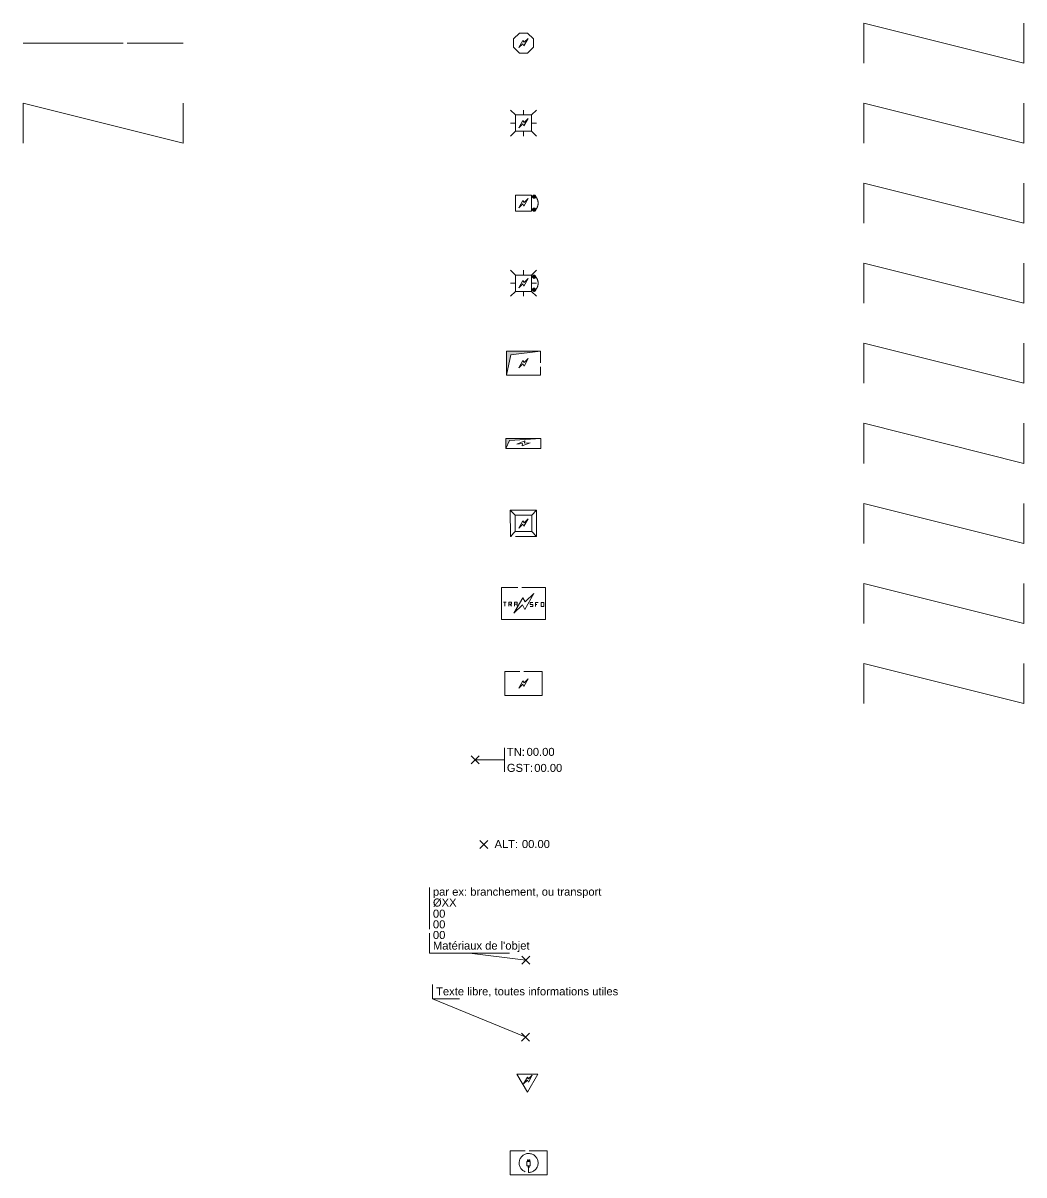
# Model space of a CAD drawing. Header units: metres. Extents: x 3068 to 3311, y 1718 to 1911.
# Drawn here: x 3067.55 to 3092.55, y 1821.28 to 1850.06 of the extents above; entities that cross this region are included whole.
import ezdxf
from ezdxf.enums import TextEntityAlignment as Align

# ---------------------------------------------------------------- set-up
doc = ezdxf.new("R2010")
doc.units = ezdxf.units.M
doc.header["$PDMODE"] = 3
doc.header["$PDSIZE"] = 0.1
doc.linetypes.add('FL_0381', pattern=[2.5, 2.5, 0])
doc.linetypes.add('Socle_Continu', pattern=[2.5, 2.5, 0])
for name, color, linetype, lineweight in [('ELECT_SCI', 1, 'Socle_Continu', 13), ('ELECT_SCS', 1, 'Socle_Continu', 13), ('ELECT_SCT', 1, 'Socle_Continu', 13)]:
    doc.layers.add(name, color=color, linetype=linetype, lineweight=lineweight)
doc.styles.add('Reseaux', font='arial.ttf')
doc.styles.get("Standard").update_dxf_attribs({"font": 'arial.ttf'})
doc.styles.add('Style_3', font='webdings.ttf')
doc.linetypes.add('FL_0382', pattern='A,3.5,-0.254,["~",Style_3,S=0.254,R=0,X=-0.15,Y=-0.127],-0.254', length=4.008)
doc.linetypes.add('FL_0421', pattern='A,3,-0.1,0.1,-0.1,0.1,-0.254,["»",Standard,S=0.254,R=0,X=-0.1,Y=-0.1],-0.254,0.1,-0.1,0.1,-0.1', length=4.308)
doc.linetypes.add('FL_0422', pattern='A,3,-0.1,0.1,-0.1,0.1,-0.254,["|»|",Standard,S=0.254,R=0,X=-0.2,Y=-0.1],-0.254,0.1,-0.1,0.1,-0.1', length=4.308)
doc.linetypes.add('FL_0423', pattern='A,3,-0.1,0.1,-0.1,0.1,-0.254,["»»",Standard,S=0.254,R=0,X=-0.2,Y=-0.1],-0.254,0.1,-0.1,0.1,-0.1', length=4.308)
doc.linetypes.add('FL_0424', pattern='A,3,-0.1,0.1,-0.1,0.1,-0.381,["|»»|",Standard,S=0.254,R=0,X=-0.3,Y=-0.1],-0.381,0.1,-0.1,0.1,-0.1', length=4.562)
doc.linetypes.add('FL_0425', pattern='A,3,-0.1,0.1,-0.254,["»",Standard,S=0.254,R=0,X=-0.15,Y=-0.1],-0.15,1,-0.254,["»»",Standard,S=0.254,R=0,X=-0.2,Y=-0.1],-0.254,0.1,-0.1', length=5.312)
doc.linetypes.add('FL_0426', pattern='A,3,-0.1,0.1,-0.381,["|»|",Standard,S=0.254,R=0,X=-0.3,Y=-0.1],-0.15,1,-0.381,["|»»|",Standard,S=0.254,R=0,X=-0.3,Y=-0.1],-0.381,0.1,-0.1', length=5.693)
doc.linetypes.add('FL_0427', pattern='A,2.5,-0.1,0.1,-0.1,0.1,-0.254,["»«",Standard,S=0.254,R=0,X=-0.2,Y=-0.1],-0.254,0.1,-0.1,0.1,-0.1', length=3.808)
doc.linetypes.add('FL_0428', pattern='A,2.5,-0.1,0.1,-0.1,0.1,-0.381,["|»«|",Standard,S=0.254,R=0,X=-0.3,Y=-0.1],-0.381,0.1,-0.1,0.1,-0.1', length=4.062)
doc.linetypes.add('FL_0429', pattern='A,4,-0.254,["| |",Standard,S=0.254,R=0,X=-0.127,Y=-0.1],-0.254', length=4.508)

# ---------------------------------------------------------------- blocks, each defined once
blk = doc.blocks.new('FP_0405')
at = {"layer": 'ELECT_SCS', "linetype": 'Socle_Continu'}
blk.add_hatch(color=256, dxfattribs=at).paths.add_polyline_path([(0, 0), (0, 0.6), (0.843, 0.6), (0.102, 0.511)])
at = {"layer": 'ELECT_SCS', "linetype": 'Socle_Continu', "flags": 128}
blk.add_lwpolyline([(0.843, 0.6), (0, 0.6), (0, 0), (0.843, 0)], close=True, dxfattribs=at)
at = {"layer": 'ELECT_SCS', "linetype": 'Socle_Continu'}
blk.add_lwpolyline([(0, 0), (0, 0.6), (0.843, 0.6), (0.102, 0.511)], close=True, dxfattribs=at)
at = {"layer": 'ELECT_SCS', "linetype": 'Socle_Continu', "flags": 128}
blk.add_lwpolyline([(0.303, 0.185), (0.407, 0.366), (0.436, 0.319), (0.537, 0.417), (0.434, 0.229), (0.405, 0.283), (0.303, 0.185)], dxfattribs=at)
at = {"layer": 'ELECT_SCS', "linetype": 'Socle_Continu', "flags": 9}
for tag, p in [('ID', (1.305, 0.841)), ('NATURE', (1.305, 0.519)), ('FAMILLE', (1.305, 0.198)), ('CALQUE', (1.305, -0.123)), ('PCRS', (1.305, -0.444))]:
    blk.add_attdef(tag, p, '', height=0.2, dxfattribs=at)
blk = doc.blocks.new('FP_0406')
at = {"layer": 'ELECT_SCS', "linetype": 'Socle_Continu'}
blk.add_hatch(color=256, dxfattribs=at).paths.add_polyline_path([(0, 0), (0, 0.25), (0.874, 0.25), (0.087, 0.2)])
at = {"layer": 'ELECT_SCS', "linetype": 'Socle_Continu', "flags": 128}
blk.add_lwpolyline([(0, 0.25), (0, 0), (0.874, 0), (0.874, 0.25)], close=True, dxfattribs=at)
at = {"layer": 'ELECT_SCS', "linetype": 'Socle_Continu'}
blk.add_lwpolyline([(0, 0), (0, 0.25), (0.874, 0.25), (0.087, 0.2)], close=True, dxfattribs=at)
at = {"layer": 'ELECT_SCS', "linetype": 'Socle_Continu', "flags": 128}
blk.add_lwpolyline([(0.602, 0.141), (0.407, 0.065), (0.414, 0.119), (0.274, 0.105), (0.472, 0.188), (0.46, 0.128), (0.602, 0.141)], dxfattribs=at)
at = {"layer": 'ELECT_SCS', "linetype": 'Socle_Continu', "flags": 9}
for tag, p in [('ID', (1.244, 0.678)), ('NATURE', (1.244, 0.357)), ('FAMILLE', (1.244, 0.035)), ('CALQUE', (1.244, -0.286)), ('PCRS', (1.244, -0.607))]:
    blk.add_attdef(tag, p, '', height=0.2, dxfattribs=at)
blk = doc.blocks.new('FP_0407')
at = {"layer": 'ELECT_SCS', "linetype": 'Socle_Continu'}
for p, q in [((0.122, 0.534), (-0.002, 0.657)), ((0.656, 0.659), (0.533, 0.535)), ((0, 0), (0.123, 0.124)), ((0.534, 0.124), (0.657, 0.002))]:
    blk.add_line(p, q, dxfattribs=at)
at = {"layer": 'ELECT_SCS', "linetype": 'Socle_Continu', "flags": 128}
for points in [[(0, 0), (-0.002, 0.657), (0.656, 0.659), (0.657, 0.002)], [(0.122, 0.534), (0.533, 0.535), (0.534, 0.124), (0.123, 0.124)]]:
    blk.add_lwpolyline(points, close=True, dxfattribs=at)
blk.add_lwpolyline([(0.209, 0.214), (0.314, 0.395), (0.343, 0.348), (0.443, 0.446), (0.34, 0.258), (0.312, 0.313), (0.209, 0.214)], dxfattribs=at)
at = {"layer": 'ELECT_SCS', "linetype": 'Socle_Continu', "flags": 9}
for tag, p in [('ID', (1.017, 0.879)), ('NATURE', (1.017, 0.558)), ('FAMILLE', (1.017, 0.236)), ('CALQUE', (1.017, -0.085)), ('PCRS', (1.017, -0.406))]:
    blk.add_attdef(tag, p, '', height=0.2, dxfattribs=at)
blk = doc.blocks.new('FP_0408')
at = {"layer": 'ELECT_SCS', "linetype": 'Socle_Continu', "flags": 128}
for points in [[(0, 0), (1.103, 0), (1.103, 0.8), (0, 0.8)], [(0.99, 0.428), (1.059, 0.428), (1.059, 0.328), (0.99, 0.328)]]:
    blk.add_lwpolyline(points, close=True, dxfattribs=at)
for points in [[(0.309, 0.154), (0.531, 0.538), (0.593, 0.439), (0.806, 0.646), (0.588, 0.247), (0.527, 0.362), (0.309, 0.154)], [(0.048, 0.432), (0.117, 0.432)], [(0.082, 0.332), (0.082, 0.432)], [(0.186, 0.332), (0.186, 0.432), (0.254, 0.432), (0.254, 0.382), (0.186, 0.382)], [(0.22, 0.382), (0.254, 0.332)], [(0.323, 0.332), (0.323, 0.432), (0.392, 0.432), (0.392, 0.332)], [(0.323, 0.382), (0.392, 0.382)], [(0.714, 0.328), (0.783, 0.328), (0.783, 0.378), (0.714, 0.378), (0.714, 0.428), (0.783, 0.428)], [(0.852, 0.328), (0.852, 0.428), (0.921, 0.428)], [(0.852, 0.378), (0.887, 0.378)]]:
    blk.add_lwpolyline(points, dxfattribs=at)
at = {"layer": 'ELECT_SCS', "linetype": 'Socle_Continu', "flags": 9}
for tag, p in [('ID', (1.397, 1.027)), ('NATURE', (1.397, 0.706)), ('FAMILLE', (1.397, 0.385)), ('CALQUE', (1.397, 0.063)), ('PCRS', (1.397, -0.258))]:
    blk.add_attdef(tag, p, '', height=0.2, dxfattribs=at)
blk = doc.blocks.new('FP_0409')
at = {"layer": 'ELECT_SCS', "linetype": 'Socle_Continu', "flags": 128}
blk.add_lwpolyline([(0.926, 0.6), (0.926, 0), (0, 0), (0, 0.6)], close=True, dxfattribs=at)
blk.add_lwpolyline([(0.344, 0.185), (0.449, 0.366), (0.478, 0.319), (0.578, 0.417), (0.475, 0.229), (0.447, 0.283), (0.344, 0.185)], dxfattribs=at)
at = {"layer": 'ELECT_SCS', "linetype": 'Socle_Continu', "flags": 9}
for tag, p in [('ID', (1.305, 0.873)), ('NATURE', (1.305, 0.552)), ('FAMILLE', (1.305, 0.231)), ('CALQUE', (1.305, -0.091)), ('PCRS', (1.305, -0.412))]:
    blk.add_attdef(tag, p, '', height=0.2, dxfattribs=at)
blk = doc.blocks.new('*U315')
at = {"layer": 'ELECT_SCI', "linetype": 'Socle_Continu'}
blk.add_line((0.733, 0), (0, 0), dxfattribs=at)
at = {"layer": 'ELECT_SCI', "linetype": 'Socle_Continu', "flags": 128}
blk.add_lwpolyline([(0.733, -0.3), (0.733, 0.3)], dxfattribs=at)
at = {"layer": 'ELECT_SCI', "linetype": 'Socle_Continu'}
blk.add_point((0, 0), dxfattribs=at)
at = {"layer": 'ELECT_SCI', "linetype": 'Socle_Continu', "char_height": 0.2, "attachment_point": 4}
for s, insert in [('TN:', (0.793, 0.2)), ('GST:', (0.793, -0.201))]:
    blk.add_mtext_dynamic_manual_height_columns(s, width=0.46273, gutter_width=1, heights=[0], dxfattribs=dict(at, insert=insert))
at = {"layer": 'ELECT_SCI', "linetype": 'Socle_Continu'}
for tag, p in [('TN', (1.286, 0.2)), ('GST', (1.477, -0.201))]:
    blk.add_attdef(tag, text='', height=0.2, dxfattribs=at).set_placement(p, align=Align.MIDDLE_LEFT)
at = {"layer": 'ELECT_SCI', "linetype": 'Socle_Continu', "style": 'Reseaux', "flags": 9}
for tag, p in [('ID', (2.428, 0.07)), ('NATURE', (2.428, -0.251))]:
    blk.add_attdef(tag, p, '', height=0.2, dxfattribs=at)
at = {"layer": 'ELECT_SCI', "linetype": 'Socle_Continu', "flags": 9}
for tag, p in [('FAMILLE', (2.428, -0.573)), ('CALQUE', (2.428, -0.894))]:
    blk.add_attdef(tag, p, '', height=0.2, dxfattribs=at)
blk = doc.blocks.new('FP_0411')
at = {"layer": 'ELECT_SCI', "linetype": 'Socle_Continu'}
blk.add_point((0, 0), dxfattribs=at)
at = {"layer": 'ELECT_SCI', "linetype": 'Socle_Continu', "insert": (0.268, 0.01), "char_height": 0.2, "attachment_point": 4}
blk.add_mtext_dynamic_manual_height_columns('ALT:', width=0.46273, gutter_width=1, heights=[0], dxfattribs=at)
at = {"layer": 'ELECT_SCI', "linetype": 'Socle_Continu', "style": 'Reseaux', "flags": 9}
for tag, p in [('ID', (2.011, 0.119)), ('NATURE', (2.011, -0.202))]:
    blk.add_attdef(tag, p, '', height=0.2, dxfattribs=at)
at = {"layer": 'ELECT_SCI', "linetype": 'Socle_Continu'}
blk.add_attdef('ALT', text='', height=0.2, dxfattribs=at).set_placement((0.952, 0.01), align=Align.MIDDLE_LEFT)
at = {"layer": 'ELECT_SCI', "linetype": 'Socle_Continu', "flags": 9}
for tag, p in [('FAMILLE', (2.011, -0.524)), ('CALQUE', (2.011, -0.845)), ('TYPE', (2.016, -1.143))]:
    blk.add_attdef(tag, p, '', height=0.2, dxfattribs=at)
blk = doc.blocks.new('*U258')
at = {"layer": 'ELECT_SCI', "linetype": 'Socle_Continu'}
blk.add_line((-1.405, 0.178), (0, 0), dxfattribs=at)
at = {"layer": 'ELECT_SCI', "linetype": 'Socle_Continu', "flags": 128}
blk.add_lwpolyline([(-0.405, 0.178), (-2.405, 0.178), (-2.405, 1.817)], dxfattribs=at)
at = {"layer": 'ELECT_SCI', "linetype": 'Socle_Continu'}
blk.add_point((0, 0), dxfattribs=at)
for tag, p in [('TYPE', (-2.317, 1.612)), ('DIAM', (-2.317, 1.341)), ('NBR', (-2.317, 1.063)), ('LARG', (-2.317, 0.797)), ('HAUT', (-2.317, 0.531)), ('MATER', (-2.317, 0.266))]:
    blk.add_attdef(tag, p, '', height=0.2, dxfattribs=at)
at = {"layer": 'ELECT_SCI', "linetype": 'Socle_Continu', "flags": 9}
for tag, p in [('ID', (2.47, 1.418)), ('NATURE', (2.47, 1.097)), ('FAMILLE', (2.47, 0.776)), ('CALQUE', (2.47, 0.454))]:
    blk.add_attdef(tag, p, '', height=0.2, dxfattribs=at)
blk = doc.blocks.new('*U260')
at = {"layer": 'ELECT_SCI', "linetype": 'Socle_Continu'}
blk.add_line((-2.323, 0.953), (0, 0), dxfattribs=at)
at = {"layer": 'ELECT_SCI', "linetype": 'Socle_Continu', "flags": 128}
blk.add_lwpolyline([(-1.65, 0.953), (-2.323, 0.953), (-2.323, 1.31)], dxfattribs=at)
at = {"layer": 'ELECT_SCI', "linetype": 'Socle_Continu'}
blk.add_point((0, 0), dxfattribs=at)
blk.add_attdef('TXT', (-2.234, 1.041), '', height=0.2, dxfattribs=at)
at = {"layer": 'ELECT_SCI', "linetype": 'Socle_Continu', "flags": 9}
for tag, p in [('ID', (1.967, 0.144)), ('NATURE', (1.967, -0.177)), ('FAMILLE', (1.967, -0.499)), ('CALQUE', (1.967, -0.82)), ('PCRS', (1.967, -1.141))]:
    blk.add_attdef(tag, p, '', height=0.2, dxfattribs=at)
blk = doc.blocks.new('FP_0401')
at = {"layer": 'ELECT_SCS', "linetype": 'Socle_Continu', "flags": 128}
blk.add_lwpolyline([(-0.25, -0.102), (-0.25, 0.102), (-0.102, 0.25), (0.102, 0.25), (0.25, 0.102), (0.25, -0.102), (0.102, -0.25), (-0.102, -0.25)], close=True, dxfattribs=at)
blk.add_lwpolyline([(-0.119, -0.115), (-0.014, 0.066), (0.015, 0.019), (0.115, 0.117), (0.012, -0.071), (-0.016, -0.017), (-0.119, -0.115)], dxfattribs=at)
at = {"layer": 'ELECT_SCS', "linetype": 'Socle_Continu', "flags": 9}
for tag, p in [('ID', (0.777, 0.549)), ('NATURE', (0.777, 0.228)), ('FAMILLE', (0.777, -0.094)), ('CALQUE', (0.777, -0.415)), ('PCRS', (0.777, -0.736))]:
    blk.add_attdef(tag, p, '', height=0.2, dxfattribs=at)
blk = doc.blocks.new('FP_0402')
at = {"layer": 'ELECT_SCS', "color": 193, "linetype": 'Socle_Continu', "true_color": 0x9966cc}
for p, q in [((-0.325, 0.325), (-0.203, 0.203)), ((0, 0.203), (0, 0.325)), ((0.203, 0.203), (0.325, 0.325)), ((-0.203, 0), (-0.325, 0)), ((-0.203, -0.203), (-0.325, -0.325)), ((0, -0.203), (0, -0.325)), ((0.203, 0), (0.325, 0)), ((0.325, -0.325), (0.203, -0.203))]:
    blk.add_line(p, q, dxfattribs=at)
at = {"layer": 'ELECT_SCS', "color": 193, "linetype": 'Socle_Continu', "true_color": 0x9966cc, "flags": 128}
blk.add_lwpolyline([(0.203, 0.203), (-0.203, 0.203), (-0.203, -0.203), (0.203, -0.203)], close=True, dxfattribs=at)
at = {"layer": 'ELECT_SCS', "linetype": 'Socle_Continu', "flags": 128}
blk.add_lwpolyline([(-0.119, -0.115), (-0.014, 0.066), (0.015, 0.019), (0.115, 0.117), (0.012, -0.071), (-0.016, -0.017), (-0.119, -0.115)], dxfattribs=at)
at = {"layer": 'ELECT_SCS', "linetype": 'Socle_Continu', "flags": 9}
for tag, p in [('ID', (0.819, 0.562)), ('NATURE', (0.819, 0.241)), ('FAMILLE', (0.819, -0.081)), ('CALQUE', (0.819, -0.402)), ('PCRS', (0.819, -0.723))]:
    blk.add_attdef(tag, p, '', height=0.2, dxfattribs=at)
blk = doc.blocks.new('FP_0403')
at = {"layer": 'ELECT_SCS', "linetype": 'Socle_Continu', "true_color": 0x7fff7f}
h = blk.add_hatch(color=91, dxfattribs=at)
edge = h.paths.add_edge_path()
edge.add_ellipse((0.264, 0.162), major_axis=(-0.0287, 0.0287), ratio=1, start_angle=-135, end_angle=45, ccw=False)
edge.add_ellipse((0.264, 0.162), major_axis=(-0.0287, 0.0287), ratio=1, start_angle=45, end_angle=225, ccw=False)
h = blk.add_hatch(color=91, dxfattribs=at)
edge = h.paths.add_edge_path()
edge.add_ellipse((0.264, -0.163), major_axis=(-0.0287, 0.0287), ratio=1, start_angle=-135, end_angle=45, ccw=False)
edge.add_ellipse((0.264, -0.163), major_axis=(-0.0287, 0.0287), ratio=1, start_angle=45, end_angle=225, ccw=False)
at = {"layer": 'ELECT_SCS', "color": 91, "linetype": 'Socle_Continu', "true_color": 0x7fff7f, "flags": 128}
blk.add_lwpolyline([(-0.203, -0.203), (0.203, -0.203), (0.203, 0.203), (-0.203, 0.203)], close=True, dxfattribs=at)
at = {"layer": 'ELECT_SCS', "linetype": 'Socle_Continu', "flags": 128}
blk.add_lwpolyline([(-0.119, -0.115), (-0.014, 0.066), (0.015, 0.019), (0.115, 0.117), (0.012, -0.071), (-0.016, -0.017), (-0.119, -0.115)], dxfattribs=at)
at = {"layer": 'ELECT_SCS', "color": 91, "linetype": 'Socle_Continu', "true_color": 0x7fff7f}
for points in [[(0.305, 0.162, 0.098491), (0.302, 0.178, 0.098491), (0.293, 0.191, 0.098491), (0.28, 0.2, 0.098491), (0.264, 0.203, 0.098491), (0.249, 0.2, 0.098491), (0.235, 0.191, 0.098491), (0.227, 0.178, 0.098491), (0.223, 0.162, 0.098491)], [(0.223, 0.162, 0.098491), (0.227, 0.147, 0.098491), (0.235, 0.134, 0.098491), (0.249, 0.125, 0.098491), (0.264, 0.122, 0.098491), (0.28, 0.125, 0.098491), (0.293, 0.134, 0.098491), (0.302, 0.147, 0.098491), (0.305, 0.162, 0.098491)], [(0.305, -0.163, 0.081301), (0.347, -0.095, 0.098491), (0.366, 0, 0.098491), (0.347, 0.095, 0.081301), (0.305, 0.162, 0.098491)], [(0.305, -0.163, 0.098491), (0.302, -0.147, 0.098491), (0.293, -0.134, 0.098491), (0.28, -0.125, 0.098491), (0.264, -0.122, 0.098491), (0.249, -0.125, 0.098491), (0.235, -0.134, 0.098491), (0.227, -0.147, 0.098491), (0.223, -0.163, 0.098491)], [(0.223, -0.163, 0.098491), (0.227, -0.178, 0.098491), (0.235, -0.191, 0.098491), (0.249, -0.2, 0.098491), (0.264, -0.203, 0.098491), (0.28, -0.2, 0.098491), (0.293, -0.191, 0.098491), (0.302, -0.178, 0.098491), (0.305, -0.163, 0.098491)]]:
    blk.add_lwpolyline(points, format="xyb", dxfattribs=at)
at = {"layer": 'ELECT_SCS', "linetype": 'Socle_Continu', "flags": 9}
for tag, p in [('ID', (0.851, 0.489)), ('NATURE', (0.851, 0.168)), ('FAMILLE', (0.851, -0.154)), ('CALQUE', (0.851, -0.475)), ('PCRS', (0.851, -0.796))]:
    blk.add_attdef(tag, p, '', height=0.2, dxfattribs=at)
blk = doc.blocks.new('FP_0404')
at = {"layer": 'ELECT_SCS', "linetype": 'Socle_Continu', "true_color": 0x7fff7f}
h = blk.add_hatch(color=91, dxfattribs=at)
edge = h.paths.add_edge_path()
edge.add_ellipse((0.264, 0.162), major_axis=(-0.0287, 0.0287), ratio=1, start_angle=-135, end_angle=45, ccw=False)
edge.add_ellipse((0.264, 0.162), major_axis=(-0.0287, 0.0287), ratio=1, start_angle=45, end_angle=225, ccw=False)
h = blk.add_hatch(color=91, dxfattribs=at)
edge = h.paths.add_edge_path()
edge.add_ellipse((0.264, -0.163), major_axis=(-0.0287, 0.0287), ratio=1, start_angle=-135, end_angle=45, ccw=False)
edge.add_ellipse((0.264, -0.163), major_axis=(-0.0287, 0.0287), ratio=1, start_angle=45, end_angle=225, ccw=False)
at = {"layer": 'ELECT_SCS', "color": 193, "linetype": 'Socle_Continu', "true_color": 0x9966cc}
for p, q in [((-0.325, 0.325), (-0.203, 0.203)), ((0, 0.203), (0, 0.325)), ((0.203, 0.203), (0.325, 0.325)), ((-0.203, 0), (-0.325, 0)), ((-0.203, -0.203), (-0.325, -0.325)), ((0, -0.203), (0, -0.325)), ((0.203, 0), (0.325, 0)), ((0.325, -0.325), (0.203, -0.203))]:
    blk.add_line(p, q, dxfattribs=at)
at = {"layer": 'ELECT_SCS', "color": 91, "linetype": 'Socle_Continu', "true_color": 0x7fff7f, "flags": 128}
blk.add_lwpolyline([(-0.203, -0.203), (0.203, -0.203), (0.203, 0.203), (-0.203, 0.203)], close=True, dxfattribs=at)
at = {"layer": 'ELECT_SCS', "linetype": 'Socle_Continu', "flags": 128}
blk.add_lwpolyline([(-0.119, -0.115), (-0.014, 0.066), (0.015, 0.019), (0.115, 0.117), (0.012, -0.071), (-0.016, -0.017), (-0.119, -0.115)], dxfattribs=at)
at = {"layer": 'ELECT_SCS', "color": 91, "linetype": 'Socle_Continu', "true_color": 0x7fff7f}
for points in [[(0.305, 0.162, 0.098491), (0.302, 0.178, 0.098491), (0.293, 0.191, 0.098491), (0.28, 0.2, 0.098491), (0.264, 0.203, 0.098491), (0.249, 0.2, 0.098491), (0.235, 0.191, 0.098491), (0.227, 0.178, 0.098491), (0.223, 0.162, 0.098491)], [(0.223, 0.162, 0.098491), (0.227, 0.147, 0.098491), (0.235, 0.134, 0.098491), (0.249, 0.125, 0.098491), (0.264, 0.122, 0.098491), (0.28, 0.125, 0.098491), (0.293, 0.134, 0.098491), (0.302, 0.147, 0.098491), (0.305, 0.162, 0.098491)], [(0.305, -0.163, 0.081301), (0.347, -0.095, 0.098491), (0.366, 0, 0.098491), (0.347, 0.095, 0.081301), (0.305, 0.162, 0.098491)], [(0.305, -0.163, 0.098491), (0.302, -0.147, 0.098491), (0.293, -0.134, 0.098491), (0.28, -0.125, 0.098491), (0.264, -0.122, 0.098491), (0.249, -0.125, 0.098491), (0.235, -0.134, 0.098491), (0.227, -0.147, 0.098491), (0.223, -0.163, 0.098491)], [(0.223, -0.163, 0.098491), (0.227, -0.178, 0.098491), (0.235, -0.191, 0.098491), (0.249, -0.2, 0.098491), (0.264, -0.203, 0.098491), (0.28, -0.2, 0.098491), (0.293, -0.191, 0.098491), (0.302, -0.178, 0.098491), (0.305, -0.163, 0.098491)]]:
    blk.add_lwpolyline(points, format="xyb", dxfattribs=at)
at = {"layer": 'ELECT_SCS', "linetype": 'Socle_Continu', "flags": 9}
for tag, p in [('ID', (0.868, 0.47)), ('NATURE', (0.868, 0.148)), ('FAMILLE', (0.868, -0.173)), ('CALQUE', (0.868, -0.494)), ('PCRS', (0.868, -0.815))]:
    blk.add_attdef(tag, p, '', height=0.2, dxfattribs=at)
blk = doc.blocks.new('FP_0415')
at = {"layer": 'ELECT_SCS', "linetype": 'Socle_Continu', "flags": 128}
blk.add_lwpolyline([(0.926, 0.6), (0.926, 0), (0, 0), (0, 0.6)], close=True, dxfattribs=at)
for points in [[(0.463, 0.063, 10.332979), (0.374, 0.081)], [(0.45, 0.373, 1), (0.435, 0.373)], [(0.491, 0.373, 1), (0.476, 0.373)], [(0.42, 0.241, 0.417029), (0.435, 0.225)], [(0.491, 0.225, 0.417029), (0.506, 0.241)]]:
    blk.add_lwpolyline(points, format="xyb", dxfattribs=at)
at = {"layer": 'ELECT_SCS', "linetype": 'Socle_Continu'}
for points in [[(0.42, 0.241), (0.42, 0.333), (0.506, 0.333), (0.506, 0.24)], [(0.491, 0.225), (0.435, 0.225)]]:
    blk.add_lwpolyline(points, dxfattribs=at)
at = {"layer": 'ELECT_SCS', "linetype": 'Socle_Continu', "flags": 128}
for points in [[(0.435, 0.333), (0.435, 0.373)], [(0.45, 0.333), (0.45, 0.373)], [(0.476, 0.333), (0.476, 0.373)], [(0.491, 0.333), (0.491, 0.373)], [(0.463, 0.189), (0.463, 0.063)]]:
    blk.add_lwpolyline(points, dxfattribs=at)
at = {"layer": 'ELECT_SCS', "linetype": 'Socle_Continu'}
blk.add_lwpolyline([(0.449, 0.225), (0.478, 0.225), (0.478, 0.189), (0.449, 0.189)], close=True, dxfattribs=at)
at = {"layer": 'ELECT_SCS', "linetype": 'Socle_Continu', "flags": 9}
for tag, p in [('ID', (1.305, 0.873)), ('NATURE', (1.305, 0.552)), ('FAMILLE', (1.305, 0.231)), ('CALQUE', (1.305, -0.091)), ('PCRS', (1.305, -0.416))]:
    blk.add_attdef(tag, p, '', height=0.2, dxfattribs=at)
blk = doc.blocks.new('FP_0414')
at = {"layer": 'ELECT_SCI', "linetype": 'Socle_Continu', "flags": 128}
blk.add_lwpolyline([(-0.26, 0.45), (0.26, 0.45), (0, 0)], close=True, dxfattribs=at)
blk.add_lwpolyline([(-0.093, 0.211), (0.002, 0.374), (0.028, 0.332), (0.118, 0.42), (0.025, 0.251), (0, 0.3), (-0.093, 0.211)], dxfattribs=at)
at = {"layer": 'ELECT_SCI', "linetype": 'Socle_Continu', "flags": 9}
for tag, p in [('ID', (0.773, 0.677)), ('NATURE', (0.773, 0.356)), ('FAMILLE', (0.773, 0.035)), ('CALQUE', (0.773, -0.287))]:
    blk.add_attdef(tag, p, '', height=0.2, dxfattribs=at)

msp = doc.modelspace()

# ---------------------------------------------------------------- linework, layer by layer
at = {"layer": 'ELECT_SCS', "linetype": 'FL_0381', "flags": 128}
msp.add_lwpolyline([(3067.549, 1849.56), (3071.549, 1849.56)], dxfattribs=at)
at = {"layer": 'ELECT_SCS', "linetype": 'FL_0382', "flags": 128}
msp.add_lwpolyline([(3067.549, 1847.06), (3067.549, 1848.06), (3071.549, 1847.06), (3071.549, 1848.06)], dxfattribs=at)
at = {"layer": 'ELECT_SCT', "linetype": 'FL_0421', "flags": 128}
msp.add_lwpolyline([(3088.549, 1849.06), (3088.549, 1850.06), (3092.549, 1849.06), (3092.549, 1850.06)], dxfattribs=at)
at = {"layer": 'ELECT_SCT', "linetype": 'FL_0422', "flags": 128}
msp.add_lwpolyline([(3088.549, 1847.06), (3088.549, 1848.06), (3092.549, 1847.06), (3092.549, 1848.06)], dxfattribs=at)
at = {"layer": 'ELECT_SCT', "linetype": 'FL_0423', "flags": 128}
msp.add_lwpolyline([(3088.549, 1845.06), (3088.549, 1846.06), (3092.549, 1845.06), (3092.549, 1846.06)], dxfattribs=at)
at = {"layer": 'ELECT_SCT', "linetype": 'FL_0424', "flags": 128}
msp.add_lwpolyline([(3088.549, 1843.06), (3088.549, 1844.06), (3092.549, 1843.06), (3092.549, 1844.06)], dxfattribs=at)
at = {"layer": 'ELECT_SCT', "linetype": 'FL_0425', "flags": 128}
msp.add_lwpolyline([(3088.549, 1841.06), (3088.549, 1842.06), (3092.549, 1841.06), (3092.549, 1842.06)], dxfattribs=at)
at = {"layer": 'ELECT_SCT', "linetype": 'FL_0426', "flags": 128}
msp.add_lwpolyline([(3088.549, 1839.06), (3088.549, 1840.06), (3092.549, 1839.06), (3092.549, 1840.06)], dxfattribs=at)
at = {"layer": 'ELECT_SCT', "linetype": 'FL_0427', "flags": 128}
msp.add_lwpolyline([(3088.549, 1837.06), (3088.549, 1838.06), (3092.549, 1837.06), (3092.545, 1838.06)], dxfattribs=at)
at = {"layer": 'ELECT_SCT', "linetype": 'FL_0428', "flags": 128}
msp.add_lwpolyline([(3088.549, 1835.06), (3088.549, 1836.06), (3092.549, 1835.06), (3092.545, 1836.06)], dxfattribs=at)
at = {"layer": 'ELECT_SCT', "linetype": 'FL_0429', "flags": 128}
msp.add_lwpolyline([(3088.549, 1833.06), (3088.549, 1834.06), (3092.549, 1833.06), (3092.545, 1834.06)], dxfattribs=at)

# ---------------------------------------------------------------- block references
at = {"layer": 'ELECT_SCI', "linetype": 'Socle_Continu'}
for name, p, values in [('*U315', (3078.841, 1831.653), {'TN': '00.00', 'GST': '00.00'}), ('FP_0411', (3079.058, 1829.541), {'ALT': '00.00'}), ('*U258', (3080.104, 1826.648), {'TYPE': 'par ex: branchement, ou transport', 'DIAM': 'ØXX', 'NBR': '00', 'LARG': '00', 'HAUT': '00', 'MATER': "Matériaux de l'objet"}), ('*U260', (3080.1, 1824.73), {'TXT': 'Texte libre, toutes informations utiles'})]:
    msp.add_blockref(name, p, dxfattribs=at).add_auto_attribs(values)
msp.add_blockref('FP_0414', (3080.145, 1823.353), dxfattribs=at)
at = {"layer": 'ELECT_SCS', "linetype": 'Socle_Continu'}
for name, p in [('FP_0401', (3080.049, 1849.56)), ('FP_0402', (3080.049, 1847.56)), ('FP_0403', (3080.049, 1845.56)), ('FP_0404', (3080.049, 1843.56)), ('FP_0405', (3079.628, 1841.26)), ('FP_0406', (3079.612, 1839.435)), ('FP_0407', (3079.721, 1837.23)), ('FP_0408', (3079.498, 1835.16)), ('FP_0409', (3079.586, 1833.26)), ('FP_0415', (3079.713, 1821.284))]:
    msp.add_blockref(name, p, dxfattribs=at)

doc.saveas('drawing.dxf')
